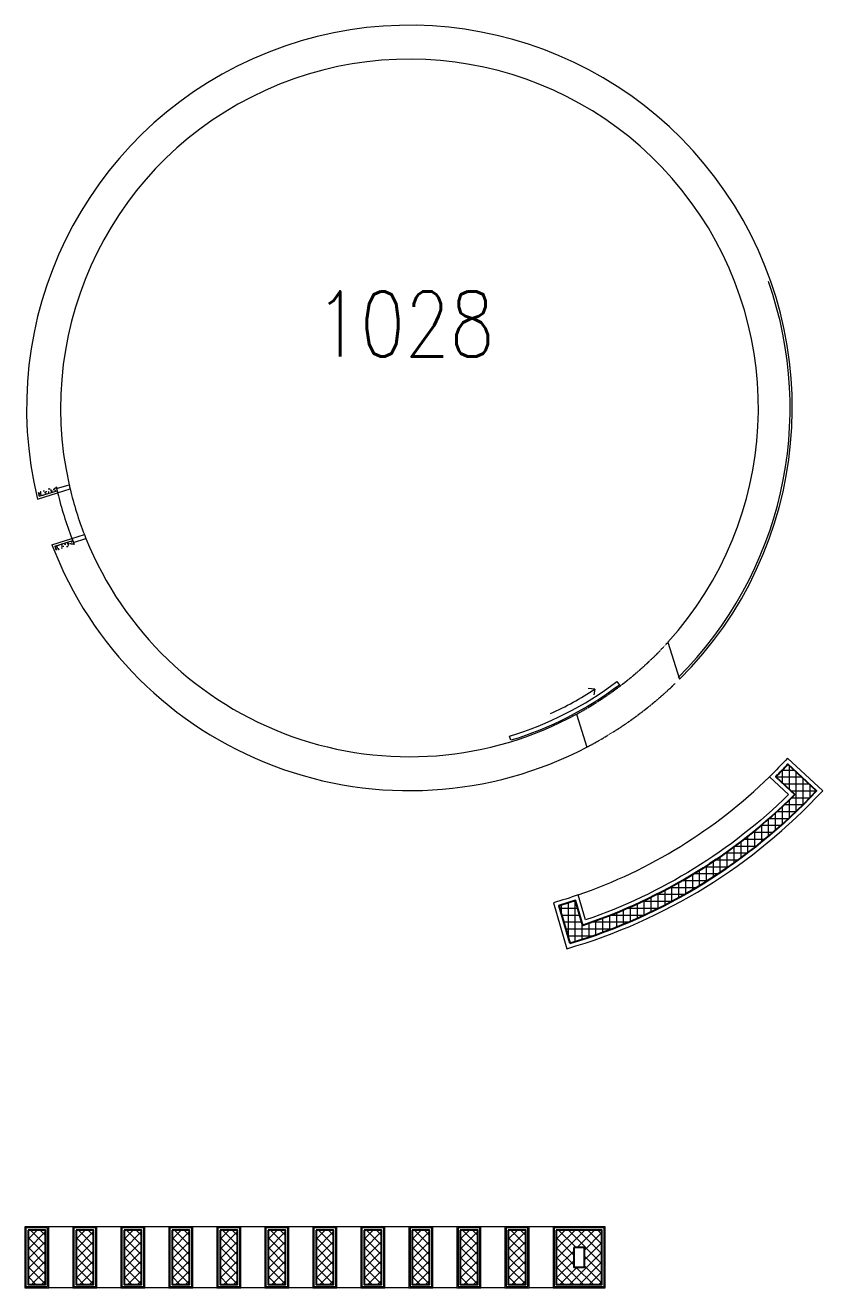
# Model space of a CAD drawing. Header units: inches. Extents: x 13084 to 220150, y 6494 to 167180.
# Drawn here: x 63949 to 73115, y 119840 to 134355 of the extents above; entities that cross this region are included whole.
import ezdxf
from ezdxf.enums import TextEntityAlignment as Align

# ---------------------------------------------------------------- set-up
doc = ezdxf.new("R2010")
doc.units = ezdxf.units.IN
doc.header["$MEASUREMENT"] = 0
doc.linetypes.add('Ground Floor$0$HIDDEN', pattern=[0.375, 0.25, -0.125])
for name, color, linetype, lineweight in [('Ground Floor$0$A-G250-G-Walls-Low-Level', 8, 'Continuous', 15), ('Ground Floor$0$A-G250-M-Walls-Blockwork', 7, 'Continuous', 25), ('Ground Floor$0$A-G250-M-Walls-Blockwork-1', 251, 'Continuous', 25), ('Ground Floor$0$A-G252-H-Internal-Walls', 251, 'Continuous', 9), ('Ground Floor$0$A-G252-H-Internal-Walls-1', 251, 'Continuous', 9), ('Ground Floor$0$A-G312-M-Wall-Finish-Plaster', 7, 'Continuous', 15), ('Ground Floor$0$A-G312-M-Wall-Finish-Plaster-1', 251, 'Continuous', 15), ('Ground Floor$0$A-G321-M-Window', 251, 'Continuous', 9), ('Ground Floor$0$A-G322-M-Door', 251, 'Continuous', 15), ('Ground Floor$0$Z-Z001-S-Room-Name-Identification-250', 7, 'Continuous', 15)]:
    doc.layers.add(name, color=color, linetype=linetype, lineweight=lineweight)
doc.styles.add('Ground Floor$0$Tag-RomanS', font='romans.shx', dxfattribs={"width": 0.8})

# ---------------------------------------------------------------- blocks, each defined once
blk = doc.blocks.new('Ground Floor$0$tag-roomname')
at = {"lineweight": 18, "ltscale": 0.01, "style": 'Ground Floor$0$Tag-RomanS', "width": 0.8}
blk.add_attdef('ROOM_NO_2', text='', height=3, dxfattribs=at).set_placement((-6.707523425575346e-12, 1.61168281859284), align=Align.MIDDLE_CENTER)
at = {"linetype": 'ByBlock', "lineweight": 13, "ltscale": 0.01, "style": 'Ground Floor$0$Tag-RomanS', "width": 0.8, "flags": 1}
for tag, p in [('ROOM_NAME_1', (-6.02540239924565e-12, -2.287525053430301)), ('AREA', (-6.02540239924565e-12, -5.744039249906365))]:
    blk.add_attdef(tag, text='', height=2.8, dxfattribs=at).set_placement(p, align=Align.MIDDLE_CENTER)

msp = doc.modelspace()

# ---------------------------------------------------------------- hatches: boundary and pattern name
at = {"layer": 'Ground Floor$0$A-G252-H-Internal-Walls'}
h = msp.add_hatch(dxfattribs=at)
h.set_pattern_fill('AR-CONC', color=256, scale=0.5, style=0)
h.set_pattern_definition([(49.99999999999999, (31917.55891275663, 164142.8410245811), (91.092334498002, -7.969542769451543), [9.525, -104.775]), (355, (31917.55891275663, 164142.8410245811), (-17.62141298783349, 95.52832144108999), [7.62, -83.82]), (100.451, (31925.14991275663, 164142.1768995811), (73.47125083297962, 87.55834391014594), [8.095, -89.045]), (46.18420000000002, (31917.55891275663, 164168.2410245811), (135.539520446065, -21.02116396636357), [14.2875, -157.1625]), (96.63559999999998, (31928.85386275663, 164166.4892745811), (118.7021172331186, 123.7127779450246), [12.1425, -133.5675]), (351.1840000000001, (31917.55891275663, 164168.2410245811), (118.702302906967, 123.7125589302988), [11.43, -125.73]), (21, (31930.25891275663, 164161.8910245811), (75.80743991769164, -51.13275925838125), [9.525, -104.775]), (326.0000000000001, (31930.25891275663, 164161.8910245811), (30.90101417382354, 92.09398306115963), [7.62, -83.82]), (71.4514, (31936.57616275663, 164157.6299745811), (106.7082453850622, 40.96142885802873), [8.095, -89.045]), (37.50000000000001, (31917.55891275663, 164142.8410245811), (1.544301625295908, 42.27751943657655), [0, -82.804, 0, -85.09, 0, -84.1375]), (7.499999999999999, (31917.55891275663, 164142.8410245811), (33.40983125515287, 50.09028740905975), [0, -48.514, 0, -80.899, 0, -32.0675]), (327.5, (31889.23791275663, 164142.8410245811), (67.7952975834357, -2.864371996336729), [0, -31.75, 0, -99.06, 0, -131.445]), (317.5, (31876.53791275663, 164142.8410245811), (74.06459069300902, 12.71324551666651), [0, -41.275, 0, -65.786, 0, -93.345])])
h.paths.add_polyline_path([(64315.56182060627, 129003.0349058499), (64304.36345623115, 129051.9202562816), (64098.46076113727, 128987.5593989485), (64109.82293072109, 128938.7252505841)])
h = msp.add_hatch(dxfattribs=at)
h.set_pattern_fill('AR-CONC', color=256, scale=0.5, style=0)
h.set_pattern_definition([(344.7163144304273, (57876.59321908541, 81094.9716032908), (70.3374881879709, 58.42914317065633), [9.524999999999999, -104.775]), (39.71631443042733, (57876.59321908541, 81094.9716032908), (39.92019534426539, -88.55818650308785), [7.62, -83.82]), (294.2653144304273, (57882.45465555161, 81099.84067975028), (110.2577066270479, -30.1284984125301), [8.094999999999999, -89.04499999999999]), (348.5321144304274, (57891.05886447656, 81074.09326275767), (99.43919527256709, 94.47061649420033), [14.2875, -157.1625]), (298.0807144304273, (57899.34546361399, 81081.96579718443), (168.0271024292958, -34.08719571503258), [12.1425, -133.5675]), (43.53231443042731, (57891.05886447656, 81074.09326275767), (168.0271303179759, -34.08690994510835), [11.43, -125.73]), (13.71631443042733, (57897.88162339533, 81086.54567058654), (33.19154260799907, 85.20357102581664), [9.525, -104.775]), (68.71631443042732, (57897.88162339533, 81086.54567058654), (77.84885032921515, -58.10104039911383), [7.62, -83.82]), (323.2649144304273, (57900.64756270395, 81093.6459363848), (111.0403381660387, 27.10224321383338), [8.094999999999999, -89.04499999999999]), (357.2163144304273, (57876.59321908541, 81094.9716032908), (25.34701021283633, -33.8718554332409), [0, -82.80399999999999, 0, -85.08999999999999, 0, -84.13749999999999]), (27.21631443042733, (57876.59321908541, 81094.9716032908), (55.98937674409625, -22.14595694540325), [0, -48.51399999999999, 0, -80.89899999999999, 0, -32.0675]), (67.21631443042735, (57853.31386939096, 81078.84240867966), (54.09520944584405, 40.96480582610229), [0, -31.75, 0, -99.05999999999999, 0, -131.445]), (77.21631443042735, (57842.8746991244, 81071.60958598409), (68.12011997442079, 31.73073369401529), [0, -41.27499999999999, 0, -65.78599999999999, 0, -93.34499999999998])])
h.paths.add_polyline_path([(64494.56813545682, 128430.3597868193), (64513.20415432808, 128383.7992922757), (64307.3014801505, 128319.4383680275), (64288.82926647127, 128366.0500646917)])
h = msp.add_hatch(dxfattribs=at)
h.set_pattern_fill('ANSI37', color=256, scale=25, angle=89.99999999999999, style=0)
h.set_pattern_definition([(135, (32167.24120807782, 164129.5898263325), (-56.12660075668222, -56.12660075668219), []), (225, (32167.24120807782, 164129.5898263325), (56.12660075668219, -56.12660075668222), [])])
h.paths.add_polyline_path([(63981.24246849964, 120501.590412453), (63981.24247003789, 119877.5893296229), (64181.24253854412, 119877.5893296229), (64181.24366195253, 120501.5900523845)])
h = msp.add_hatch(dxfattribs=at)
h.set_pattern_fill('ANSI37', color=256, scale=25, angle=89.99999999999999, style=0)
h.set_pattern_definition([(135, (32719.24246999756, 164129.5674661557), (-56.12660075668222, -56.12660075668219), []), (225, (32719.24246999756, 164129.5674661557), (56.12660075668219, -56.12660075668222), [])])
h.paths.add_polyline_path([(64533.24373041939, 120501.5680522762), (64533.24373195763, 119877.5669694461), (64733.24380046385, 119877.5669694461), (64733.24492387227, 120501.5676922077)])
h = msp.add_hatch(dxfattribs=at)
h.set_pattern_fill('ANSI37', color=256, scale=25, angle=89.99999999999999, style=0)
h.set_pattern_definition([(135, (33271.24373195577, 164129.5664723702), (-56.12660075668222, -56.12660075668219), []), (225, (33271.24373195577, 164129.5664723702), (56.12660075668219, -56.12660075668222), [])])
h.paths.add_polyline_path([(65085.2449923776, 120501.5670584907), (65085.24499391584, 119877.5659756606), (65285.24506242207, 119877.5659756606), (65285.24618583048, 120501.5666984222)])
h = msp.add_hatch(dxfattribs=at)
h.set_pattern_fill('ANSI37', color=256, scale=25, angle=89.99999999999999, style=0)
h.set_pattern_definition([(135, (33823.24499391398, 164129.5654785847), (-56.12660075668222, -56.12660075668219), []), (225, (33823.24499391398, 164129.5654785847), (56.12660075668219, -56.12660075668222), [])])
h.paths.add_polyline_path([(65637.24625433581, 120501.5660647053), (65637.24625587405, 119877.5649818751), (65837.24632438028, 119877.5649818751), (65837.24744778869, 120501.5657046367)])
h = msp.add_hatch(dxfattribs=at)
h.set_pattern_fill('ANSI37', color=256, scale=25, angle=89.99999999999999, style=0)
h.set_pattern_definition([(135, (34375.2462558722, 164129.5644847993), (-56.12660075668222, -56.12660075668219), []), (225, (34375.2462558722, 164129.5644847993), (56.12660075668219, -56.12660075668222), [])])
h.paths.add_polyline_path([(66189.24751629402, 120501.5650709198), (66189.24751783226, 119877.5639880896), (66389.24758633849, 119877.5639880896), (66389.2487097469, 120501.5647108512)])
h = msp.add_hatch(dxfattribs=at)
h.set_pattern_fill('ANSI37', color=256, scale=25, angle=89.99999999999999, style=0)
h.set_pattern_definition([(135, (34927.24751783041, 164129.5634910138), (-56.12660075668222, -56.12660075668219), []), (225, (34927.24751783041, 164129.5634910138), (56.12660075668219, -56.12660075668222), [])])
h.paths.add_polyline_path([(66741.24877825224, 120501.5640771343), (66741.24877979048, 119877.5629943042), (66941.2488482967, 119877.5629943042), (66941.24997170511, 120501.5637170658)])
h = msp.add_hatch(dxfattribs=at)
h.set_pattern_fill('ANSI37', color=256, scale=25, angle=89.99999999999999, style=0)
h.set_pattern_definition([(135, (35479.24877982709, 164129.5838636196), (-56.12660075668222, -56.12660075668219), []), (225, (35479.24877982709, 164129.5838636196), (56.12660075668219, -56.12660075668222), [])])
h.paths.add_polyline_path([(67293.25004024891, 120501.5844497401), (67293.25004178716, 119877.58336691), (67493.25011029339, 119877.58336691), (67493.2512337018, 120501.5840896716)])
h = msp.add_hatch(dxfattribs=at)
h.set_pattern_fill('ANSI37', color=256, scale=25, angle=89.99999999999999, style=0)
h.set_pattern_definition([(135, (36031.2500417853, 164129.5828698341), (-56.12660075668222, -56.12660075668219), []), (225, (36031.2500417853, 164129.5828698341), (56.12660075668219, -56.12660075668222), [])])
h.paths.add_polyline_path([(67845.25130220712, 120501.5834559546), (67845.25130374538, 119877.5823731245), (68045.2513722516, 119877.5823731245), (68045.25249566001, 120501.5830958861)])
h = msp.add_hatch(dxfattribs=at)
h.set_pattern_fill('ANSI37', color=256, scale=25, angle=89.99999999999999, style=0)
h.set_pattern_definition([(135, (36583.25130374351, 164129.5818760486), (-56.12660075668222, -56.12660075668219), []), (225, (36583.25130374351, 164129.5818760486), (56.12660075668219, -56.12660075668222), [])])
h.paths.add_polyline_path([(68397.25256416533, 120501.5824621691), (68397.25256570359, 119877.581379339), (68597.25263420981, 119877.581379339), (68597.25375761822, 120501.5821021006)])
h = msp.add_hatch(dxfattribs=at)
h.set_pattern_fill('ANSI37', color=256, scale=25, angle=89.99999999999999, style=0)
h.set_pattern_definition([(135, (37135.25256566326, 164129.5595158718), (-56.12660075668222, -56.12660075668219), []), (225, (37135.25256566326, 164129.5595158718), (56.12660075668219, -56.12660075668222), [])])
h.paths.add_polyline_path([(68949.25382608509, 120501.5601019924), (68949.25382762332, 119877.5590191622), (69149.25389612955, 119877.5590191622), (69149.25501953796, 120501.5597419238)])
h = msp.add_hatch(dxfattribs=at)
h.set_pattern_fill('ANSI37', color=256, scale=25, angle=89.99999999999999, style=0)
h.set_pattern_definition([(135, (37687.25382762147, 164129.5585220864), (-56.12660075668222, -56.12660075668219), []), (225, (37687.25382762147, 164129.5585220864), (56.12660075668219, -56.12660075668222), [])])
h.paths.add_polyline_path([(69501.2550880433, 120501.5591082069), (69501.25508958154, 119877.5580253768), (69701.25515808776, 119877.5580253768), (69701.25628149617, 120501.5587481383)])
h = msp.add_hatch(dxfattribs=at)
h.set_pattern_fill('ANSI37', color=256, scale=25, angle=89.99999999999999, style=0)
h.set_pattern_definition([(135, (31615.2386858852, 164129.5694537289), (-56.12660075668222, -56.12660075668219), []), (225, (31615.2386858852, 164129.5694537289), (56.12660075668219, -56.12660075668222), [])])
h.paths.add_polyline_path([(70053.25508980558, 120501.5581513655), (70053.2550913438, 119877.5570315935), (70577.2366979666, 119877.5570315935), (70577.23782137495, 120501.5577174133)])
h.paths.add_polyline_path([(70253.2550902986, 120301.5579857293), (70253.25509085078, 120077.5570315935), (70377.23705803265, 120077.5570315935), (70377.23746130854, 120301.5578830496)], flags=16)
at = {"layer": 'Ground Floor$0$A-G252-H-Internal-Walls-1'}
h = msp.add_hatch(dxfattribs=at)
h.set_pattern_fill('ANSI37', color=256, scale=25, angle=45, style=0)
h.set_pattern_definition([(90, (31615.2386858852, 164129.5694537289), (-79.375, 7.105427357601002e-15), []), (180, (31615.2386858852, 164129.5694537289), (-7.105427357601002e-15, -79.375), [])])
edge = h.paths.add_edge_path()
edge.add_arc((68365.25288839053, 129954.5687732961), 6424.999678544787, 286.662093791679, 316.7421739855729)
edge.add_line((73044.4347831059, 125551.6291114942), (72714.30931715432, 125857.4564563052))
edge.add_arc((68365.25288839037, 129954.5687732959), 5974.999678544731, 314.7900469462654, 316.70859184924046, ccw=False)
edge.add_line((72574.70551214002, 125714.1525476151), (72794.9656503725, 125510.1041472617))
edge.add_arc((68365.25288839056, 129954.5687732961), 6274.999678544774, 288.49951252328884, 314.9047552539628, ccw=False)
edge.add_line((70356.2888760068, 124003.8212016247), (70272.44013776707, 124292.1260182278))
edge.add_arc((68365.25288839001, 129954.5687732956), 5974.999678544441, 286.6956759280205, 288.6142208309956, ccw=False)
edge.add_line((70081.79998728729, 124231.4501115978), (70207.47231276102, 123799.3394143061))

# ---------------------------------------------------------------- linework, layer by layer
at = {"layer": 'Ground Floor$0$A-G250-G-Walls-Low-Level'}
for p, q in [((64495.24247185537, 120539.5497356586, -1.329341301303537e-09), (64219.24120989626, 120539.5492387647)), ((65047.24373381358, 120539.550729444, -1.671716872441881e-09), (64771.24247185447, 120539.5502325502, -1.329341301303537e-09)), ((65599.24499577179, 120539.5517232295, -2.014092443580226e-09), (65323.24373381268, 120539.5512263357, -1.671716872441881e-09)), ((66151.24625773, 120539.552717015, -2.356468014718571e-09), (65875.24499577089, 120539.5522201211, -2.014092443580226e-09)), ((66703.24751968822, 120539.5537108005, -2.698843585856915e-09), (66427.2462577291, 120539.5532139066, -2.356468014718571e-09)), ((67255.24878164643, 120539.554704586, -3.04121915699526e-09), (66979.24751968731, 120539.5542076921, -2.698843585856915e-09)), ((67807.25004360464, 120539.5556983715, -3.383594728133604e-09), (67531.24878164553, 120539.5552014776, -3.04121915699526e-09)), ((68359.25130556285, 120539.556692157, -3.725970299271949e-09), (68083.25004360374, 120539.5561952631, -3.383594728133604e-09)), ((68911.25256752106, 120539.5576859424, -4.068345870410293e-09), (68635.25130556195, 120539.5571890486, -3.725970299271949e-09)), ((69463.25382947928, 120539.5586797279, -4.410721441548638e-09), (69187.25256752016, 120539.5581828341, -4.068345870410293e-09)), ((70015.25509143749, 120539.5596735134, -4.753097012686983e-09), (69739.25382947837, 120539.5591766195, -4.410721441548638e-09)), ((64495.24247185537, 119839.5669694484, -1.329341301303537e-09), (64219.24120989626, 119839.5674663423)), ((65047.24373381358, 119839.5659756629, -1.671716872441881e-09), (64771.24247185447, 119839.5664725568, -1.329341301303537e-09)), ((65599.24499577179, 119839.5649818774, -2.014092443580226e-09), (65323.24373381268, 119839.5654787713, -1.671716872441881e-09)), ((66151.24625773, 119839.5639880919, -2.356468014718571e-09), (65875.24499577089, 119839.5644849858, -2.014092443580226e-09)), ((66703.24751968822, 119839.5629943064, -2.698843585856915e-09), (66427.2462577291, 119839.5634912003, -2.356468014718571e-09)), ((67255.24878164643, 119839.5620005209, -3.04121915699526e-09), (66979.24751968731, 119839.5624974148, -2.698843585856915e-09)), ((67807.25004360464, 119839.5610067355, -3.383594728133604e-09), (67531.24878164553, 119839.5615036293, -3.04121915699526e-09)), ((68359.25130556285, 119839.56001295, -3.725970299271949e-09), (68083.25004360374, 119839.5605098439, -3.383594728133604e-09)), ((68911.25256752106, 119839.5590191645, -4.068345870410293e-09), (68635.25130556195, 119839.5595160584, -3.725970299271949e-09)), ((69463.25382947928, 119839.558025379, -4.410721441548638e-09), (69187.25256752016, 119839.5585222729, -4.068345870410293e-09)), ((70015.25509143749, 119839.5570315935, -4.753097012686983e-09), (69739.25382947837, 119839.5575284874, -4.410721441548638e-09))]:
    msp.add_line(p, q, dxfattribs=at)
at = {"layer": 'Ground Floor$0$A-G250-M-Walls-Blockwork'}
for points, elevation in [([(63981.24246849964, 120501.590412453), (63981.24247003789, 119877.5893296229), (64181.24253854412, 119877.5893296229), (64181.24366195253, 120501.5900523845)], -9.869657301651923e-10), ([(64533.24373041939, 120501.5680522762), (64533.24373195763, 119877.5669694461), (64733.24380046385, 119877.5669694461), (64733.24492387227, 120501.5676922077)], -1.329341301303537e-09), ([(65085.2449923776, 120501.5670584907), (65085.24499391584, 119877.5659756606), (65285.24506242207, 119877.5659756606), (65285.24618583048, 120501.5666984222)], -1.671716872441881e-09), ([(65637.24625433581, 120501.5660647053), (65637.24625587405, 119877.5649818751), (65837.24632438028, 119877.5649818751), (65837.24744778869, 120501.5657046367)], -2.014092443580226e-09), ([(66189.24751629402, 120501.5650709198), (66189.24751783226, 119877.5639880896), (66389.24758633849, 119877.5639880896), (66389.2487097469, 120501.5647108512)], -2.356468014718571e-09), ([(66741.24877825224, 120501.5640771343), (66741.24877979048, 119877.5629943042), (66941.2488482967, 119877.5629943042), (66941.24997170511, 120501.5637170658)], -2.698843585856915e-09), ([(67293.25004024891, 120501.5844497401), (67293.25004178716, 119877.58336691), (67493.25011029339, 119877.58336691), (67493.2512337018, 120501.5840896716)], -3.04121915699526e-09), ([(67845.25130220712, 120501.5834559546), (67845.25130374538, 119877.5823731245), (68045.2513722516, 119877.5823731245), (68045.25249566001, 120501.5830958861)], -3.383594728133604e-09), ([(68397.25256416533, 120501.5824621691), (68397.25256570359, 119877.581379339), (68597.25263420981, 119877.581379339), (68597.25375761822, 120501.5821021006)], -3.725970299271949e-09), ([(68949.25382608509, 120501.5601019924), (68949.25382762332, 119877.5590191622), (69149.25389612955, 119877.5590191622), (69149.25501953796, 120501.5597419238)], -4.068345870410293e-09), ([(69501.2550880433, 120501.5591082069), (69501.25508958154, 119877.5580253768), (69701.25515808776, 119877.5580253768), (69701.25628149617, 120501.5587481383)], -4.410721441548638e-09), ([(70053.25508980558, 120501.5581513655), (70053.2550913438, 119877.5570315935), (70577.2366979666, 119877.5570315935), (70577.23782137495, 120501.5577174133)], -4.753097012686983e-09), ([(70253.2550902986, 120301.5579857293), (70253.25509085078, 120077.5570315935), (70377.23705803265, 120077.5570315935), (70377.23746130854, 120301.5578830496)], -4.753097012686983e-09)]:
    msp.add_lwpolyline(points, close=True, dxfattribs=dict(at, elevation=elevation))
at = {"layer": 'Ground Floor$0$A-G250-M-Walls-Blockwork-1'}
msp.add_lwpolyline([(70207.472312761, 123799.3394143061, 0.1320079859239284), (73044.4347831059, 125551.6291114942), (72714.30931715432, 125857.4564563052, -0.00837142690157713), (72574.70551214002, 125714.1525476151), (72794.9656503725, 125510.1041472617, -0.1157271297110463), (70356.2888760068, 124003.8212016247), (70272.44013776707, 124292.1260182278, -0.008371426901577574), (70081.79998728729, 124231.4501115978)], format="xyb", close=True, dxfattribs=at)
at = {"layer": 'Ground Floor$0$A-G312-M-Wall-Finish-Plaster'}
for p, q in [((64091.80160760756, 128906.899301579), (64321.41205063798, 128978.6707029166)), ((64109.82293072109, 128938.7252505841), (64315.56182060626, 129003.0349058499, -1.818846996456854e-09)), ((64255.89065906511, 128381.9470007814), (64485.50117383981, 128453.7185064553)), ((64288.82916212546, 128366.0500320753), (64494.56813545681, 128430.3597868193, -1.818846996456854e-09)), ((71336.73508939592, 127261.9137729224), (71469.71001606676, 126836.5015652946)), ((70285.76222062796, 126434.3782490889), (70404.1909673219, 126055.5020516056, -2.970395707570812e-09))]:
    msp.add_line(p, q, dxfattribs=at)
for points, elevation in [([(63943.24120817156, 120539.5691144766), (63943.24120989715, 119839.5679632339), (64219.24120989715, 119839.5679632339), (64219.24247013067, 120539.5686175828)], -9.869657301651923e-10), ([(63955.74246843678, 120527.0904583615), (63955.74247010075, 119852.0893296229), (64206.74249263569, 119852.0893296229), (64206.74370786095, 120527.090006476)], -9.869657301651923e-10), ([(64495.24247012977, 120539.5681206912), (64495.24247185537, 119839.5669694484), (64771.24247185537, 119839.5669694484), (64771.24373208888, 120539.5676237973)], -1.329341301303537e-09), ([(64507.74373035652, 120527.0680981847), (64507.74373202049, 119852.0669694461), (64758.74375455543, 119852.0669694461), (64758.74496978069, 120527.0676462992)], -1.329341301303537e-09), ([(65047.24373208798, 120539.5671269057), (65047.24373381358, 119839.5659756629), (65323.24373381358, 119839.5659756629), (65323.24499404709, 120539.5666300118)], -1.671716872441881e-09), ([(65059.74499231474, 120527.0671043992), (65059.7449939787, 119852.0659756606), (65310.74501651365, 119852.0659756606), (65310.7462317389, 120527.0666525137)], -1.671716872441881e-09), ([(65599.2449940462, 120539.5661331202), (65599.24499577179, 119839.5649818774), (65875.24499577179, 119839.5649818774), (65875.24625600531, 120539.5656362263)], -2.014092443580226e-09), ([(65611.74625427295, 120527.0661106138), (65611.74625593692, 119852.0649818751), (65862.74627847187, 119852.0649818751), (65862.74749369711, 120527.0656587282)], -2.014092443580226e-09), ([(66151.24625600441, 120539.5651393347), (66151.24625773, 119839.5639880919), (66427.24625773, 119839.5639880919), (66427.24751796352, 120539.5646424408)], -2.356468014718571e-09), ([(66163.74751623116, 120527.0651168283), (66163.74751789513, 119852.0639880896), (66414.74754043008, 119852.0639880896), (66414.74875565532, 120527.0646649427)], -2.356468014718571e-09), ([(66703.24751796262, 120539.5641455492), (66703.24751968822, 119839.5629943064), (66979.24751968822, 119839.5629943064), (66979.24877992173, 120539.5636486553)], -2.698843585856915e-09), ([(66715.74877818937, 120527.0641230428), (66715.74877985334, 119852.0629943042), (66966.74880238829, 119852.0629943042), (66966.75001761354, 120527.0636711573)], -2.698843585856915e-09), ([(67255.24877992083, 120539.5631517637), (67255.24878164643, 119839.5620005209), (67531.24878164643, 119839.5620005209), (67531.25004187995, 120539.5626548699)], -3.04121915699526e-09), ([(67267.75004018605, 120527.0844956486), (67267.75004185003, 119852.08336691), (67518.75006438496, 119852.08336691), (67518.75127961022, 120527.0840437631)], -3.04121915699526e-09), ([(67807.25004187904, 120539.5621579782), (67807.25004360464, 119839.5610067355), (68083.25004360464, 119839.5610067355), (68083.25130383816, 120539.5616610844)], -3.383594728133604e-09), ([(67819.75130214426, 120527.0835018631), (67819.75130380824, 119852.0823731245), (68070.75132634318, 119852.0823731245), (68070.75254156844, 120527.0830499776)], -3.383594728133604e-09), ([(68359.25130383726, 120539.5611641928), (68359.25130556285, 119839.56001295), (68635.25130556285, 119839.56001295), (68635.25256579637, 120539.5606672989)], -3.725970299271949e-09), ([(68371.75256410247, 120527.0825080776), (68371.75256576645, 119852.081379339), (68622.75258830139, 119852.081379339), (68622.75380352665, 120527.0820561921)], -3.725970299271949e-09), ([(68911.25256579547, 120539.5601704073), (68911.25256752106, 119839.5590191645), (69187.25256752106, 119839.5590191645), (69187.25382775458, 120539.5596735134)], -4.068345870410293e-09), ([(68923.75382602222, 120527.0601479009), (68923.75382768619, 119852.0590191622), (69174.75385022114, 119852.0590191622), (69174.75506544638, 120527.0596960153)], -4.068345870410293e-09), ([(69463.25382775368, 120539.5591766218), (69463.25382947928, 119839.558025379), (69739.25382947928, 119839.558025379), (69739.2550897128, 120539.5586797279)], -4.410721441548638e-09), ([(69475.75508798043, 120527.0591541154), (69475.7550896444, 119852.0580253768), (69726.75511217935, 119852.0580253768), (69726.7563274046, 120527.0587022298)], -4.410721441548638e-09), ([(70015.25508971189, 120539.5581828363), (70015.25509143749, 119839.5570315935), (70615.23662955404, 119839.5570315935), (70615.23788978756, 120539.5576859424)], -4.753097012686983e-09), ([(70027.75508974271, 120527.058172484), (70027.75509140667, 119852.0570315935), (70602.73665205817, 119852.0570315935), (70602.7378672834, 120527.0576962947)], -4.753097012686983e-09)]:
    msp.add_lwpolyline(points, close=True, dxfattribs=dict(at, elevation=elevation))
for centre, radius, start, end in [((68365.25288839056, 129954.5687732961), 4399.999678544769, 314.8746812585005, 193.7748240786583), ((68365.25288839056, 129954.5687732961), 4009.999678544769, 317.8182114114695, 192.7093736932522), ((68365.25288839056, 129954.5687732961), 4374.999678544769, 314.8746812585005, 19.39966598590898), ((68365.25288839056, 129954.5687732961), 4159.999678544769, 192.5318818273277, 192.8773467962901), ((68365.25288839056, 129954.5687732961), 4374.999678544769, 192.7695799520552, 193.4262068135856), ((68365.25288839056, 129954.5687732961), 4399.999678544769, 200.9414695990223, 297.6064056557717), ((68365.25288839056, 129954.5687732961), 4374.999678544769, 201.2900867369522, 201.9467027956742), ((68365.2524138555, 129954.5702914237), 4159.999678544769, 201.8389676342738, 202.1844326016845), ((68365.25288839056, 129954.5687732961), 4009.999678544769, 202.0069173419479, 298.615544953858)]:
    msp.add_arc(centre, radius, start, end, dxfattribs=at)
at = {"layer": 'Ground Floor$0$A-G312-M-Wall-Finish-Plaster', "linetype": 'Ground Floor$0$HIDDEN'}
for centre, radius, start, end in [((68365.25288839056, 129954.5687732961), 4009.999678544769, 298.615544953858, 317.8182114114695), ((68365.25233642569, 129954.5694536242, -2.970395707570812e-09), 4399.99969841416, 297.606409894703, 313.924371296131)]:
    msp.add_arc(centre, radius, start, end, dxfattribs=at)
at = {"layer": 'Ground Floor$0$A-G312-M-Wall-Finish-Plaster-1'}
msp.add_lwpolyline([(73115.2366292921, 125554.196596045), (72711.76308686826, 125927.9734018582, -0.01266432040790153), (72502.30969692899, 125713.0617116868), (72722.65517618807, 125508.9342516357, -0.1114930391107154), (70389.70783795563, 124067.9565765344), (70305.82661205174, 124356.3730984567, -0.01266432040790219), (70019.8845380984, 124265.2968256265), (70173.47904556051, 123737.1787258822, 0.1359689370871938)], format="xyb", close=True, dxfattribs=at)
msp.add_arc((68365.25288839056, 129954.5687732961), 5924.999678544769, 289.1185010006896, 314.285766777457, dxfattribs=at)
at = {"layer": 'Ground Floor$0$A-G321-M-Window'}
for p, q in [((64309.87975987443, 129027.4516749737), (64453.50396171334, 129072.3455835257, -2.970339503427263e-09)), ((64321.41205063798, 128978.6707029166), (64464.84074614907, 129023.5035002972)), ((64485.5011738398, 128453.7185064553), (64628.92985478093, 128498.551350448)), ((64503.80326635658, 128407.0536334286), (64647.42745360567, 128451.9475886561, -2.970339503427263e-09))]:
    msp.add_line(p, q, dxfattribs=at)
for centre, radius, start, end in [((68365.25288850913, 129954.5687733234, -2.970339503427263e-09), 4009.999678666434, 192.7093736932522, 193.4257974196267), ((68365.25288839056, 129954.5687732961), 4159.999678544769, 192.8773467962901, 193.5678000146287), ((68475.31723849659, 129988.9734300089), 4275.001743869699, 193.6699183435612, 201.0463960867696), ((68475.31723849659, 129988.9734300089), 4125.001743869699, 193.5356051341438, 201.1807092956855), ((68365.25241396851, 129954.5702914688, -2.970339503427263e-09), 4009.999678666434, 201.2905170121712, 202.0069407378502), ((68365.2524138555, 129954.5702914237), 4159.999678544769, 201.1485144145867, 201.8389676342738)]:
    msp.add_arc(centre, radius, start, end, dxfattribs=at)
at = {"layer": 'Ground Floor$0$A-G322-M-Door'}
for q in [(70420.61284588558, 126730.741114975, -2.970395707570812e-09), (70485.02466701767, 126658.0105908249, -2.970395707570812e-09)]:
    msp.add_line((70495.35623776831, 126722.0001140222, -2.970395707570812e-09), q, dxfattribs=at)
at = {"layer": 'Ground Floor$0$A-G322-M-Door', "elevation": -2.970395707570812e-09}
msp.add_lwpolyline([(70777.70669917749, 126768.2804312712, -0.08851753421585204), (69529.87677620558, 126133.5202534592), (69515.38755610812, 126181.3748509496, 0.08851753421585137), (70747.56089284459, 126808.1706601567)], format="xyb", close=True, dxfattribs=at)
at = {"layer": 'Ground Floor$0$A-G322-M-Door'}
msp.add_arc((68375.08593443074, 129947.5316734661, -2.970395707570812e-09), 3860.000000023832, 294.6726630846575, 303.3185113065247, dxfattribs=at)

# ---------------------------------------------------------------- block references
at = {"layer": 'Ground Floor$0$Z-Z001-S-Room-Name-Identification-250'}
ref = msp.add_blockref('Ground Floor$0$tag-roomname', (68313.92421614454, 130517.2630825674, -2.970395707570812e-09), dxfattribs=dict(at, xscale=250, yscale=250, zscale=250))
ref.add_attrib('ROOM_NO_2', '1028', dxfattribs={"layer": '0', "lineweight": 18, "ltscale": 0.01, "height": 750, "style": 'Ground Floor$0$Tag-RomanS', "width": 0.8000000000000002}).set_placement((68313.92421614287, 130920.1837872156, -2.970395707570812e-09), align=Align.MIDDLE_CENTER)

doc.saveas('drawing.dxf')
